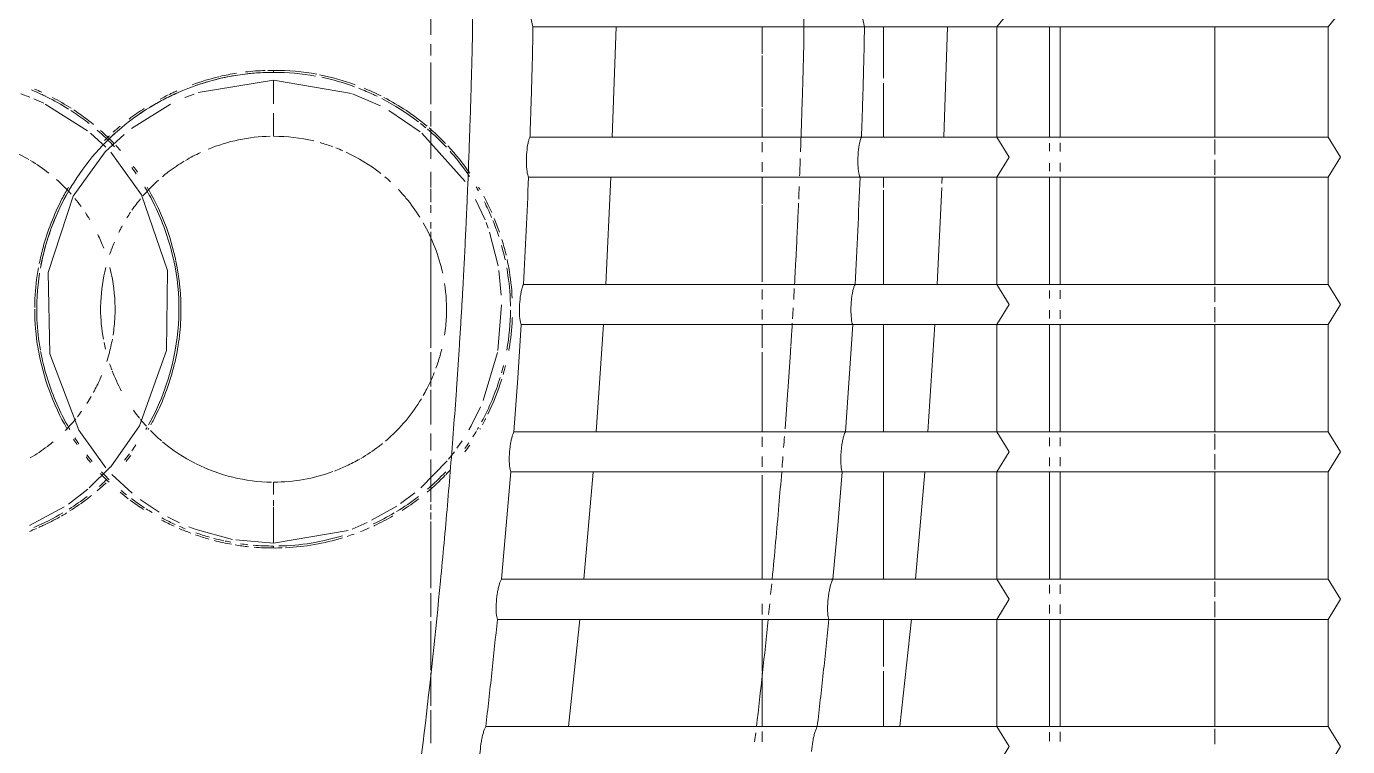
# Model space of a CAD drawing. Header units: millimetres. Extents: x -4000 to 187956, y -58990 to 162485.
# Drawn here: x 2787.6 to 3086.5, y 81110.4 to 81273.4 of the extents above; entities that cross this region are included whole.
import ezdxf

# ---------------------------------------------------------------- set-up
doc = ezdxf.new("R2010")
doc.units = ezdxf.units.MM
doc.layers.add('P-SANR-FIXT', color=6, linetype='Continuous', lineweight=9)

# ---------------------------------------------------------------- blocks, each defined once
blk = doc.blocks.new('WCPan-SquattingPan-Vitra-ArkitektSeries-5952 - CMPX502N-V885-FFS - TANG 1')
at = {"layer": 'P-SANR-FIXT', "color": 250}
for p, q in [((250.56, 77.95), (238.61, 63.05)), ((238.61, 63.05), (133.65, 63.05)), ((238.61, 38.12), (238.61, 63.05)), ((238.61, 38.12), (133, 38.12)), ((132.67, 29.03), (238.61, 29.03)), ((238.61, 4.77), (238.61, 29.03)), ((238.61, 4.77), (131.54, 4.77)), ((131.02, -4.33), (238.61, -4.33)), ((238.61, -28.59), (238.61, -4.33)), ((238.61, -28.59), (129.37, -28.59)), ((128.66, -37.68), (238.61, -37.68)), ((238.61, -61.94), (238.61, -37.68)), ((238.61, -61.94), (126.53, -61.94)), ((125.63, -71.04), (238.61, -71.04)), ((238.61, -95.3), (238.61, -71.04)), ((238.61, -95.3), (123, -95.3))]:
    blk.add_line(p, q, dxfattribs=at)
at = {"layer": 'P-SANR-FIXT', "color": 253}
for p, q in [((110.55, 61.26), (110.55, 69.19)), ((212.95, 63.05), (212.95, 51.43)), ((110.55, 56.6), (110.55, 59.16)), ((110.55, 45.58), (110.55, 55.03)), ((212.95, 50.35), (212.95, 38.12)), ((110.55, 40.49), (110.55, 43.98)), ((110.55, 36.58), (110.55, 40.1)), ((110.55, 33.19), (110.55, 36.58)), ((110.55, 26.74), (110.55, 30.27)), ((212.95, 29.03), (212.95, 26.74)), ((110.55, 23.42), (110.55, 26.43)), ((212.95, 26.1), (212.95, 4.77)), ((110.55, 20.98), (110.55, 22.72)), ((110.55, 17.41), (110.55, 18.85)), ((212.95, -4.33), (212.95, -28.59)), ((110.55, -20.54), (110.55, -19.11)), ((110.55, -22.2), (110.55, -20.56)), ((110.55, -26.91), (110.55, -22.25)), ((110.55, -32.83), (110.55, -29)), ((110.55, -38.41), (110.55, -34.88)), ((110.55, -44.44), (110.55, -38.51)), ((212.95, -37.68), (212.95, -61.94)), ((110.55, -46.26), (110.55, -45)), ((110.55, -48.42), (110.55, -46.85)), ((110.55, -63.98), (110.55, -48.9)), ((110.55, -70.49), (110.55, -65.09)), ((110.55, -82.55), (110.55, -71.47)), ((212.95, -71.04), (212.95, -81.73)), ((212.95, -82.76), (212.95, -95.3))]:
    blk.add_line(p, q, dxfattribs=at)
at = {"layer": 'P-SANR-FIXT', "color": 252}
for p, q in [((152.47, 63.09), (151.63, 38.12)), ((250.56, 38.12), (250.56, 63.05)), ((252.96, 38.12), (252.96, 63.05)), ((17.83, 47.93), (19.82, 47.18)), ((20.75, 46.8), (23.02, 45.76)), ((23.34, 45.6), (32.88, 39.53)), ((33.56, 38.99), (37.07, 35.82)), ((250.56, 34.92), (250.56, 36.75)), ((252.96, 34.87), (252.96, 36.8)), ((250.56, 30.42), (250.56, 32.24)), ((252.96, 30.36), (252.96, 32.29)), ((151.27, 29.02), (150.15, 4.79)), ((250.56, 4.77), (250.56, 29.03)), ((252.96, 4.77), (252.96, 29.03)), ((110.55, -9.6), (110.55, 16.7)), ((250.56, 1.55), (250.56, 3.41)), ((252.96, 1.5), (252.96, 3.47)), ((250.56, -2.96), (250.56, -1.09)), ((252.96, -3.01), (252.96, -1.04)), ((149.63, -4.32), (148.01, -28.61)), ((250.56, -28.59), (250.56, -4.33)), ((252.96, -28.59), (252.96, -4.33)), ((110.55, -18.32), (110.55, -10.59)), ((252.96, -31.87), (252.96, -29.86)), ((250.56, -31.83), (250.56, -29.91)), ((250.56, -36.33), (250.56, -34.41)), ((252.96, -36.39), (252.96, -34.36)), ((38.1, -36.53), (33.31, -41.29)), ((147.31, -37.71), (145.19, -61.94)), ((250.56, -61.94), (250.56, -37.68)), ((252.96, -61.94), (252.96, -37.68)), ((32.97, -41.59), (28.58, -44.94)), ((27.6, -45.58), (19.77, -49.76)), ((250.56, -65.21), (250.56, -63.23)), ((252.96, -65.26), (252.96, -63.18)), ((250.56, -69.72), (250.56, -67.73)), ((252.96, -69.77), (252.96, -67.68)), ((144.31, -71.03), (141.71, -95.3)), ((250.56, -95.3), (250.56, -71.04)), ((252.96, -95.3), (252.96, -71.04)), ((250.56, -98.6), (250.56, -96.54)), ((252.96, -98.65), (252.96, -96.49))]:
    blk.add_line(p, q, dxfattribs=at)
at = {"layer": 'P-SANR-FIXT', "color": 254}
for p, q in [((110.55, -90.59), (110.55, -83.11)), ((110.55, -99.03), (110.55, -91.6))]:
    blk.add_line(p, q, dxfattribs=at)
at = {"layer": 'P-SANR-FIXT', "color": 250, "flags": 128}
for points in [[(133.65, 63.05), (131.99, 70.57), (129.51, 77.95)], [(238.61, 29.03), (241.4, 33.57), (238.61, 38.12)], [(38.17, 34.67), (45.09, 25.06), (50.96, 7.94), (50.77, -10.15), (44.67, -27.2), (38.14, -36.48)], [(238.61, -4.33), (241.4, 0.22), (238.61, 4.77)], [(129.37, -28.59), (130.24, -16.46), (131.02, -4.33)], [(238.61, -37.68), (241.4, -33.13), (238.61, -28.59)], [(126.53, -61.94), (127.64, -49.82), (128.66, -37.68)], [(238.61, -71.04), (241.4, -66.49), (238.61, -61.94)], [(238.61, -104.39), (241.4, -99.84), (238.61, -95.3)]]:
    blk.add_lwpolyline(points, dxfattribs=at)
at = {"layer": 'P-SANR-FIXT', "color": 250}
for points, knots in [([(37.47, 123.56), (39.35, 123.35), (44.14, 122.78), (51.71, 121.64), (60.17, 120.01), (68.57, 117.97), (76.78, 115.45), (84.8, 112.37), (91.35, 109.16), (96.35, 106.18), (99.91, 103.74), (103.38, 100.99), (107.85, 96.84), (112.84, 90.74), (116.21, 84.15), (117.97, 79.09), (118.88, 75.48), (119.45, 72.3), (119.77, 69.47), (119.93, 66.83), (119.98, 64.71), (119.99, 63.03), (119.99, 62.01), (119.98, 61.16), (119.97, 60.06), (119.93, 58.25), (119.86, 55.26), (119.75, 51.42), (119.64, 47.54), (119.53, 44.03), (119.42, 40.71), (119.29, 36.98), (119.11, 31.92), (118.92, 26.93), (118.73, 22.47), (118.58, 19.03), (118.44, 16.16), (118.31, 13.45), (118.19, 10.96), (118.07, 8.66), (117.96, 6.69), (117.85, 4.57), (117.69, 1.79), (117.49, -1.72), (117.23, -5.98), (116.95, -10.31), (116.66, -14.74), (116.26, -20.61), (115.51, -30.84), (114.35, -45.2), (112.27, -68.07), (109.21, -96.69), (105.5, -125.36), (102.12, -148.02), (99.36, -165), (96.36, -181.94), (93.51, -196.84), (91.28, -207.81), (89.79, -214.88), (88.65, -220.17), (87.48, -225.47), (86.49, -229.85), (85.66, -233.44), (84.91, -236.67), (84.11, -240.05), (83.22, -243.76), (82.25, -247.78), (81.22, -251.94), (80.18, -256.07), (79.26, -259.65), (78.18, -263.8), (76.91, -268.61), (75.82, -272.63), (74.96, -275.78), (74.1, -278.92), (73.15, -282.36), (72.21, -285.67), (71.41, -288.37), (70.37, -291.52), (69.25, -294.43), (68.05, -296.98), (67.13, -298.69), (66.09, -300.32), (64.44, -302.55), (61.91, -305.27), (58.14, -308.26), (54.39, -310.43), (51.04, -311.95), (47.42, -313.32), (42.84, -314.6), (38.95, -315.26), (36.94, -315.51), (36.67, -315.54)], [0.064045, 0.064045, 0.064045, 0.064045, 0.0735294, 0.0882353, 0.1029412, 0.1176471, 0.1323529, 0.1470588, 0.1617647, 0.1691176, 0.1764706, 0.1838235, 0.1911765, 0.2058824, 0.2205882, 0.2279412, 0.2352941, 0.2426471, 0.25, 0.2573529, 0.2647059, 0.2683824, 0.2720588, 0.2738971, 0.2757353, 0.2794118, 0.2830882, 0.2867647, 0.2904412, 0.2922794, 0.2941176, 0.2977941, 0.3014706, 0.3088235, 0.3161765, 0.3235294, 0.3308824, 0.3382353, 0.3455882, 0.3492647, 0.3529412, 0.3566176, 0.3602941, 0.3676471, 0.375, 0.3823529, 0.3897059, 0.3970588, 0.4117647, 0.4411765, 0.4705882, 0.5294118, 0.5882353, 0.6176471, 0.6470588, 0.6764706, 0.7058824, 0.7242647, 0.7334559, 0.7426471, 0.7518382, 0.7610294, 0.765625, 0.7702206, 0.7794118, 0.7886029, 0.7977941, 0.8069853, 0.8115809, 0.8161765, 0.8207721, 0.8253676, 0.8299632, 0.832261, 0.8345588, 0.8391544, 0.84375, 0.8483456, 0.8529412, 0.8621324, 0.8667279, 0.8713235, 0.8759191, 0.8805147, 0.8897059, 0.8988971, 0.9080882, 0.9126838, 0.9172794, 0.9264706, 0.9356618, 0.9370962, 0.9370962, 0.9370962, 0.9370962]), ([(133, 38.12), (133.02, 38.49), (133.05, 39.59), (133.13, 41.91), (133.21, 44.37), (133.3, 47.23), (133.41, 50.94), (133.53, 55.18), (133.61, 58.72), (133.65, 60.9), (133.65, 62.09), (133.65, 62.73), (133.65, 63.05)], [0, 0, 0, 0, 0.125, 0.25, 0.3125, 0.375, 0.5, 0.625, 0.75, 0.875, 0.9375, 1, 1, 1, 1]), ([(133, 38.12), (132.92, 37.97), (132.77, 37.58), (132.49, 36.52), (132.24, 34.77), (132.15, 32.41), (132.3, 30.29), (132.53, 29.34), (132.67, 29.03)], [0, 0, 0, 0, 0.1, 0.2, 0.4, 0.6, 0.8, 1, 1, 1, 1]), ([(37.94, 8.6), (38.17, 7.72), (38.96, 4.06), (39.32, -1.11), (38.89, -5.34), (38.67, -6.73)], [0.4224142, 0.4224142, 0.4224142, 0.4224142, 0.4444444, 0.5138889, 0.5482288, 0.5482288, 0.5482288, 0.5482288]), ([(131.54, 4.77), (131.46, 4.61), (131.3, 4.22), (131.07, 3.43), (130.89, 2.48), (130.69, 1.04), (130.57, -0.93), (130.67, -3.06), (130.88, -4.01), (131.02, -4.33)], [0, 0, 0, 0, 0.1, 0.2, 0.3, 0.4, 0.6, 0.8, 1, 1, 1, 1]), ([(129.37, -28.59), (129.28, -28.74), (129.12, -29.13), (128.88, -29.92), (128.67, -30.87), (128.44, -32.31), (128.29, -34.28), (128.34, -36.41), (128.54, -37.37), (128.66, -37.68)], [0, 0, 0, 0, 0.1, 0.2, 0.3, 0.4, 0.6, 0.8, 1, 1, 1, 1]), ([(126.53, -61.94), (126.43, -62.1), (126.26, -62.48), (126, -63.27), (125.78, -64.22), (125.52, -65.66), (125.32, -67.62), (125.34, -69.76), (125.51, -70.72), (125.63, -71.04)], [0, 0, 0, 0, 0.1, 0.2, 0.3, 0.4, 0.6, 0.8, 1, 1, 1, 1]), ([(123, -95.3), (122.9, -95.45), (122.72, -95.84), (122.45, -96.62), (122.2, -97.57), (121.92, -99), (121.68, -100.97), (121.65, -103.11), (121.8, -104.07), (121.91, -104.39)], [0, 0, 0, 0, 0.1, 0.2, 0.3, 0.4, 0.6, 0.8, 1, 1, 1, 1])]:
    blk.add_open_spline(points, degree=3, knots=knots, dxfattribs=at)
at = {"layer": 'P-SANR-FIXT', "color": 253}
for points, knots in [([(23.44, 47.34), (23.17, 47.47), (22.11, 47.98), (21.02, 48.45), (20.2, 48.79)], [0.85581017, 0.85581017, 0.85581017, 0.85581017, 0.86111111, 0.87687246, 0.87687246, 0.87687246, 0.87687246]), ([(33.27, 41.18), (33.06, 41.35), (31.71, 42.39), (30.31, 43.38), (29.11, 44.15)], [0.78673632, 0.78673632, 0.78673632, 0.78673632, 0.79166667, 0.81715286, 0.81715286, 0.81715286, 0.81715286]), ([(33.82, -43), (33.51, -43.24), (31.94, -44.48), (30.29, -45.62), (28.92, -46.48)], [0.78476587, 0.78476587, 0.78476587, 0.78476587, 0.79166667, 0.82018668, 0.82018668, 0.82018668, 0.82018668]), ([(26.66, -47.83), (25.41, -48.54), (23.83, -49.36), (22.22, -50.09), (21.91, -50.23)], [0.83569016, 0.83569016, 0.83569016, 0.83569016, 0.86111111, 0.86704349, 0.86704349, 0.86704349, 0.86704349])]:
    blk.add_open_spline(points, degree=3, knots=knots, dxfattribs=at)
for points in [[(20.92, 48.99), (21.47, 48.76), (22.01, 48.52), (22.55, 48.27)], [(28.61, 44.47), (26.99, 45.49), (25.32, 46.42), (23.6, 47.26)], [(24.96, 47.09), (26.41, 46.34), (27.82, 45.52), (29.19, 44.65)], [(29.79, 44.26), (31.34, 43.24), (32.84, 42.13), (34.28, 40.95)], [(39, 35.91), (37.77, 37.23), (36.46, 38.48), (35.1, 39.66)], [(35.82, 39.63), (36.89, 38.69), (37.91, 37.7), (38.89, 36.68)], [(39.29, 36.26), (39.65, 35.87), (40.01, 35.48), (40.35, 35.09)], [(43.9, 29.84), (43.58, 30.31), (43.25, 30.77), (42.91, 31.23)], [(43.26, 31.5), (43.58, 31.07), (43.89, 30.64), (44.2, 30.2)], [(25.86, 28.54), (27.04, 27.5), (28.15, 26.38), (29.19, 25.2)], [(46.35, 25.95), (46.18, 26.25), (46.01, 26.55), (45.83, 26.84)], [(46.1, -28.06), (46.19, -27.91), (46.27, -27.76), (46.36, -27.62)], [(42.9, -32.89), (43.23, -32.46), (43.54, -32.02), (43.85, -31.57)], [(41.24, -35.02), (41.64, -34.54), (42.03, -34.05), (42.4, -33.55)], [(42.7, -33.94), (42.35, -34.39), (41.99, -34.84), (41.63, -35.28)], [(37.13, -40.11), (36.46, -40.74), (35.77, -41.36), (35.07, -41.97)], [(35.5, -40.98), (36.11, -40.44), (36.71, -39.88), (37.29, -39.32)], [(28.74, -46.06), (30.14, -45.18), (31.49, -44.23), (32.79, -43.23)], [(20.77, -50.23), (23.01, -49.28), (25.19, -48.19), (27.29, -46.95)], [(28.18, -46.94), (27.79, -47.18), (27.4, -47.41), (27.01, -47.64)], [(21.36, -50.47), (20.83, -50.7), (20.3, -50.92), (19.76, -51.13)]]:
    blk.add_open_spline(points, degree=3, dxfattribs=at)
at = {"layer": 'P-SANR-FIXT', "color": 252}
for points in [[(15.65, 35.04), (17, 34.44), (18.33, 33.78), (19.61, 33.04)], [(19.97, 32.83), (21.43, 31.96), (22.83, 31), (24.16, 29.96)], [(30.02, 24.23), (30.52, 23.63), (31, 23.01), (31.46, 22.38)], [(32.41, 21.04), (32.76, 20.5), (33.11, 19.96), (33.44, 19.41)], [(35.23, 16.1), (35.72, 15.08), (36.16, 14.04), (36.56, 12.98)], [(33.75, -20.56), (33.44, -21.1), (33.11, -21.63), (32.77, -22.16)], [(31.57, -23.93), (31.26, -24.35), (30.94, -24.77), (30.62, -25.19)], [(46.75, -27.85), (46.71, -27.91), (46.68, -27.97), (46.65, -28.03)]]:
    blk.add_open_spline(points, degree=3, dxfattribs=at)
at = {"layer": 'P-SANR-FIXT', "color": 250}
for points in [[(131.54, 4.77), (131.77, 8.86), (132.17, 16.89), (132.51, 24.93), (132.67, 29.03)], [(123, -95.3), (123.47, -91.26), (124.37, -83.17), (125.22, -75.08), (125.63, -71.04)]]:
    blk.add_open_spline(points, degree=3, dxfattribs=at)
at = {"layer": 'P-SANR-FIXT', "color": 252}
for points, knots in [([(46.69, -27.03), (49.62, -21.78), (53.02, -12.32), (53.99, 1.52), (52.12, 13.12), (48.98, 21.16), (46.74, 25.27), (46.35, 25.95)], [0.3373252, 0.3373252, 0.3373252, 0.3373252, 0.4444444, 0.5138889, 0.5833333, 0.6527778, 0.6666667, 0.6666667, 0.6666667, 0.6666667]), ([(46.38, 26.81), (46.5, 26.6), (49.8, 20.96), (53.46, 10.97), (54.45, -3.21), (52.56, -14.92), (49.52, -22.72), (47.45, -26.59), (47.23, -26.99)], [0.328942, 0.328942, 0.328942, 0.328942, 0.3333333, 0.4444444, 0.5138889, 0.5833333, 0.6527778, 0.6609006, 0.6609006, 0.6609006, 0.6609006]), ([(38.52, -7.62), (38.32, -8.74), (37.93, -10.44), (37.43, -12.11), (37.25, -12.69)], [0.55555556, 0.55555556, 0.55555556, 0.55555556, 0.58333333, 0.59811562, 0.59811562, 0.59811562, 0.59811562]), ([(36.08, -15.86), (35.65, -16.89), (35.05, -18.16), (34.39, -19.41), (34.25, -19.66)], [0.62553543, 0.62553543, 0.62553543, 0.62553543, 0.65277778, 0.65987605, 0.65987605, 0.65987605, 0.65987605]), ([(30.25, -25.65), (30.15, -25.76), (29.39, -26.69), (28.59, -27.58), (27.86, -28.32)], [0.718527, 0.718527, 0.718527, 0.718527, 0.72222222, 0.7477781, 0.7477781, 0.7477781, 0.7477781]), ([(25.15, -30.82), (24.72, -31.18), (23.06, -32.51), (21.3, -33.7), (19.96, -34.49)], [0.77777778, 0.77777778, 0.77777778, 0.77777778, 0.79166667, 0.82956379, 0.82956379, 0.82956379, 0.82956379])]:
    blk.add_open_spline(points, degree=3, knots=knots, dxfattribs=at)
blk = doc.blocks.new('CMF2_NHAXUONG_A_rvt-1-FFS - TANG 1')
at = {"layer": 'P-SANR-FIXT', "color": 250}
for p, q in [((3094.1, 81288.22), (3082.15, 81273.33)), ((3082.15, 81273.33), (2977.19, 81273.33)), ((3082.15, 81248.4), (3082.15, 81273.33)), ((3082.15, 81248.4), (2976.54, 81248.4)), ((2976.21, 81239.3), (3082.15, 81239.3)), ((3082.15, 81215.04), (3082.15, 81239.3)), ((3082.15, 81215.04), (2975.08, 81215.04)), ((2974.55, 81205.95), (3082.15, 81205.95)), ((3082.15, 81181.69), (3082.15, 81205.95)), ((3082.15, 81181.69), (2972.91, 81181.69)), ((2972.2, 81172.59), (3082.15, 81172.59)), ((3082.15, 81148.33), (3082.15, 81172.59)), ((3082.15, 81148.33), (2970.06, 81148.33)), ((2969.17, 81139.24), (3082.15, 81139.24)), ((3082.15, 81114.98), (3082.15, 81139.24)), ((3082.15, 81114.98), (2966.53, 81114.98))]:
    blk.add_line(p, q, dxfattribs=at)
at = {"layer": 'P-SANR-FIXT', "color": 253}
for p, q in [((2954.09, 81267.2), (2954.09, 81273.33)), ((2996, 81273.36), (2995.17, 81248.39)), ((2954.09, 81255.24), (2954.09, 81266.87)), ((2954.09, 81248.4), (2954.09, 81254.84)), ((2954.09, 81244.99), (2954.09, 81247.24)), ((2954.09, 81240.54), (2954.09, 81242.72)), ((2954.09, 81233.25), (2954.09, 81239.3)), ((2994.81, 81239.3), (2994.75, 81237.88)), ((2994.72, 81237.01), (2993.69, 81215.06)), ((2889.2, 81234.28), (2891.38, 81229.64)), ((2954.09, 81221.09), (2954.09, 81232.99)), ((2891.61, 81229.09), (2892.1, 81227.76)), ((2892.4, 81226.9), (2894.33, 81219.24)), ((2954.09, 81215.64), (2954.09, 81221.05)), ((2954.09, 81211.62), (2954.09, 81213.9)), ((2895.13, 81210.43), (2894.3, 81200.12)), ((2954.09, 81207.1), (2954.09, 81209.39)), ((2954.09, 81200.68), (2954.09, 81205.95)), ((2993.17, 81205.96), (2991.55, 81181.67)), ((2954.09, 81181.69), (2954.09, 81199.69)), ((2894.21, 81199.61), (2890.93, 81188.75)), ((2890.32, 81187.35), (2888.21, 81183.07)), ((2886.18, 81179.68), (2885.02, 81177.99)), ((2954.09, 81178.25), (2954.09, 81180.57)), ((2954.09, 81173.73), (2954.09, 81176.06)), ((2843.54, 81170.3), (2843.54, 81169.41)), ((2954.09, 81148.33), (2954.09, 81171.86)), ((2990.84, 81172.57), (2988.73, 81148.34)), ((2954.09, 81140.35), (2954.09, 81142.73)), ((2954.09, 81127.52), (2954.09, 81139.24)), ((2987.85, 81139.25), (2985.24, 81114.97))]:
    blk.add_line(p, q, dxfattribs=at)
at = {"layer": 'P-SANR-FIXT', "color": 252}
for p, q in [((3056.49, 81273.33), (3056.49, 81248.4)), ((2826.47, 81258.45), (2843.54, 81261.29)), ((2843.54, 81261.29), (2861.13, 81258.29)), ((2823.46, 81257.33), (2825.54, 81258.12)), ((2861.37, 81258.2), (2867.73, 81255.44)), ((2811.41, 81250.34), (2820.23, 81255.87)), ((2869.64, 81254.4), (2876.69, 81249.59)), ((2805.44, 81245.04), (2809.73, 81249.01)), ((2843.54, 81249.49), (2843.54, 81248.57)), ((2877.1, 81249.26), (2886.85, 81238.3)), ((3056.49, 81247.84), (3056.49, 81244.43)), ((3056.49, 81243.27), (3056.49, 81239.87)), ((3056.49, 81239.3), (3056.49, 81215.04)), ((3056.49, 81214.49), (3056.49, 81211.07)), ((3056.49, 81209.93), (3056.49, 81206.51)), ((3056.49, 81205.95), (3056.49, 81181.69)), ((3056.49, 81181.15), (3056.49, 81177.71)), ((2884.43, 81177.18), (2883.14, 81175.52)), ((3056.49, 81176.59), (3056.49, 81173.14)), ((2882.8, 81175.11), (2876.85, 81168.99)), ((2811.57, 81167.78), (2806.97, 81172)), ((3056.49, 81172.59), (3056.49, 81148.33)), ((2875.5, 81167.84), (2872.28, 81165.45)), ((2817.65, 81163.51), (2813.33, 81166.4)), ((2871.42, 81164.88), (2865.71, 81161.65)), ((2822.27, 81161.1), (2819.53, 81162.45)), ((2864.67, 81161.14), (2861.34, 81159.68)), ((2860.4, 81159.32), (2843.54, 81156.5)), ((2843.54, 81156.5), (2835.03, 81157.21)), ((3056.49, 81147.81), (3056.49, 81144.34)), ((3056.49, 81143.25), (3056.49, 81139.77)), ((3056.49, 81139.24), (3056.49, 81114.98)), ((3056.49, 81114.47), (3056.49, 81110.97))]:
    blk.add_line(p, q, dxfattribs=at)
at = {"layer": 'P-SANR-FIXT', "color": 90}
for p, q in [((2843.54, 81263.26), (2843.54, 81263.49)), ((2888.21, 81183.07), (2887.7, 81182.16)), ((2843.54, 81155.39), (2843.54, 81155.62))]:
    blk.add_line(p, q, dxfattribs=at)
at = {"layer": 'P-SANR-FIXT', "color": 254}
for p, q in [((2843.54, 81263.03), (2843.54, 81263.26)), ((2843.54, 81155.62), (2843.54, 81155.84)), ((2954.09, 81114.98), (2954.09, 81127.16)), ((2954.09, 81111.49), (2954.09, 81113.87))]:
    blk.add_line(p, q, dxfattribs=at)
at = {"layer": 'P-SANR-FIXT', "color": 250, "flags": 128}
for points in [[(2977.19, 81273.33), (2975.53, 81280.84), (2973.04, 81288.22)], [(3082.15, 81239.3), (3084.94, 81243.85), (3082.15, 81248.4)], [(2805.57, 81173.51), (2799.44, 81182.05), (2792.95, 81199.35), (2792.56, 81217.75), (2798.17, 81235.04), (2805.44, 81245.04)], [(3082.15, 81205.95), (3084.94, 81210.49), (3082.15, 81215.04)], [(2972.91, 81181.69), (2973.77, 81193.81), (2974.55, 81205.95)], [(3082.15, 81172.59), (3084.94, 81177.14), (3082.15, 81181.69)], [(2970.06, 81148.33), (2971.18, 81160.46), (2972.2, 81172.59)], [(3082.15, 81139.24), (3084.94, 81143.79), (3082.15, 81148.33)], [(3082.15, 81105.88), (3084.94, 81110.43), (3082.15, 81114.98)]]:
    blk.add_lwpolyline(points, dxfattribs=at)
at = {"layer": 'P-SANR-FIXT', "color": 253, "flags": 128}
blk.add_lwpolyline([(2894.49, 81218.23), (2894.5, 81218.22), (2895.06, 81212.63)], dxfattribs=at)
at = {"layer": 'P-SANR-FIXT', "color": 252, "flags": 128}
blk.add_lwpolyline([(2834.26, 81157.33), (2826.03, 81159.59), (2824.38, 81160.2)], dxfattribs=at)
at = {"layer": 'P-SANR-FIXT', "color": 250}
for points, knots in [([(2805.71, 80894.89), (2805.42, 80894.93), (2804.76, 80895.04), (2803.38, 80895.27), (2800.91, 80895.73), (2797.57, 80896.5), (2794.44, 80897.5), (2792.02, 80898.49), (2790.26, 80899.33), (2788.49, 80900.34), (2786.13, 80901.91), (2783.26, 80904.16), (2780.69, 80906.51), (2779.15, 80908.05), (2778.36, 80908.87), (2777.81, 80909.46), (2777.32, 80910.02), (2776.73, 80910.77), (2775.87, 80912.05), (2775.19, 80913.45), (2774.67, 80914.79), (2774.39, 80915.6), (2774.16, 80916.23), (2774, 80916.69), (2773.85, 80917.07), (2773.73, 80917.37), (2773.6, 80917.66), (2773.45, 80918.02), (2773.23, 80918.55), (2772.99, 80919.15), (2772.76, 80919.82), (2772.55, 80920.47), (2772.35, 80921.12), (2772.15, 80921.83), (2771.93, 80922.59), (2771.65, 80923.55), (2771.4, 80924.36), (2771.23, 80924.83), (2771.09, 80925.25), (2770.91, 80925.79), (2770.66, 80926.64), (2770.3, 80927.97), (2769.85, 80929.65), (2769.39, 80931.43), (2768.98, 80933.02), (2768.52, 80934.79), (2767.85, 80937.25), (2766.53, 80941.96), (2764.28, 80949.95), (2761.65, 80960.09), (2759.37, 80969.8), (2757.62, 80977.87), (2755.7, 80987.16), (2753.53, 80997.74), (2751.23, 81009.24), (2748.85, 81021.39), (2746.48, 81033.9), (2744.19, 81046.48), (2742.41, 81056.77), (2741.1, 81064.78), (2740.19, 81070.57), (2739.33, 81076.36), (2738.21, 81084.34), (2736.86, 81094.56), (2735.35, 81107.01), (2733.48, 81123.45), (2731.43, 81143.01), (2729.4, 81162.59), (2728.07, 81176.24), (2727.47, 81184.51), (2727.12, 81190.24), (2726.89, 81194.36), (2726.7, 81197.84), (2726.53, 81200.78), (2726.38, 81203.12), (2726.23, 81205.51), (2726.04, 81208.64), (2725.82, 81212.48), (2725.57, 81216.99), (2725.27, 81222.85), (2724.94, 81229.98), (2724.59, 81238.11), (2724.26, 81246.31), (2723.97, 81254.44), (2723.75, 81261.83), (2723.61, 81268.02), (2723.53, 81272.26), (2723.48, 81275.13), (2723.54, 81277.07), (2723.67, 81278.71), (2723.82, 81280.11), (2724, 81281.62), (2724.25, 81283.53), (2724.64, 81285.87), (2725.32, 81288.68), (2726.31, 81291.58), (2727.67, 81294.7), (2729.3, 81297.94), (2731.18, 81301.15), (2733.26, 81304.11), (2735.56, 81306.81), (2738.13, 81309.39), (2740.41, 81311.4), (2742.28, 81312.92), (2743.48, 81313.84), (2744.42, 81314.55), (2745.3, 81315.22), (2746.75, 81316.32), (2748.78, 81317.75), (2751.77, 81319.44), (2755.92, 81321.29), (2761.9, 81323.58), (2769.06, 81326.1), (2775.47, 81328.1), (2780.54, 81329.51), (2784.21, 81330.42), (2787.8, 81331.18), (2792.67, 81332.09), (2798.68, 81332.99), (2803.51, 81333.55), (2805.85, 81333.8)], [-0.9040855, -0.9040855, -0.9040855, -0.9040855, -0.9017857, -0.8988095, -0.8928571, -0.8809524, -0.8690476, -0.8630952, -0.8571429, -0.8511905, -0.8452381, -0.8333333, -0.8214286, -0.8154762, -0.8125, -0.8095238, -0.8065476, -0.8035714, -0.797619, -0.7857143, -0.7797619, -0.7738095, -0.7708333, -0.7678571, -0.764881, -0.7633929, -0.7619048, -0.7589286, -0.7559524, -0.75, -0.7440476, -0.7380952, -0.7321429, -0.7261905, -0.7202381, -0.7142857, -0.7083333, -0.702381, -0.6964286, -0.6904762, -0.6845238, -0.6785714, -0.672619, -0.6696429, -0.6666667, -0.6636905, -0.6607143, -0.6547619, -0.6428571, -0.6309524, -0.625, -0.6190476, -0.6130952, -0.6071429, -0.6011905, -0.5952381, -0.5892857, -0.5833333, -0.577381, -0.5744048, -0.5714286, -0.5684524, -0.5654762, -0.5595238, -0.5535714, -0.547619, -0.5357143, -0.5238095, -0.5119048, -0.5, -0.4940476, -0.4880952, -0.4821429, -0.4791667, -0.4761905, -0.4732143, -0.4702381, -0.4642857, -0.4583333, -0.452381, -0.4404762, -0.4285714, -0.4166667, -0.4047619, -0.3928571, -0.3809524, -0.3690476, -0.3571429, -0.3452381, -0.3392857, -0.3333333, -0.327381, -0.3214286, -0.3095238, -0.297619, -0.2857143, -0.2738095, -0.2619048, -0.25, -0.2380952, -0.2261905, -0.2142857, -0.202381, -0.1964286, -0.1904762, -0.1875, -0.1845238, -0.1785714, -0.1666667, -0.1547619, -0.1428571, -0.1309524, -0.1190476, -0.1071429, -0.1011905, -0.0952381, -0.0892857, -0.0833333, -0.0714286, -0.0601906, -0.0601906, -0.0601906, -0.0601906]), ([(2976.54, 81248.4), (2976.55, 81248.76), (2976.59, 81249.86), (2976.67, 81252.18), (2976.75, 81254.64), (2976.84, 81257.51), (2976.95, 81261.21), (2977.06, 81265.45), (2977.15, 81268.99), (2977.18, 81271.17), (2977.19, 81272.37), (2977.19, 81273), (2977.19, 81273.33)], [0, 0, 0, 0, 0.125, 0.25, 0.3125, 0.375, 0.5, 0.625, 0.75, 0.875, 0.9375, 1, 1, 1, 1]), ([(2804.4, 81209.43), (2804.4, 81210), (2804.47, 81213.18), (2804.95, 81216.34), (2805.59, 81218.87)], [0.5, 0.5, 0.5, 0.5, 0.51388889, 0.57764217, 0.57764217, 0.57764217, 0.57764217])]:
    blk.add_open_spline(points, degree=3, knots=knots, dxfattribs=at)
at = {"layer": 'P-SANR-FIXT', "color": 252}
for points, knots in [([(2963.45, 81277.12), (2963.49, 81276.25), (2963.52, 81274.98), (2963.53, 81273.31), (2963.52, 81272.28), (2963.52, 81271.44), (2963.5, 81270.34), (2963.47, 81268.53), (2963.4, 81265.53), (2963.29, 81261.7), (2963.17, 81257.81), (2963.06, 81254.3), (2962.96, 81250.99), (2962.85, 81247.88), (2962.78, 81245.81), (2962.75, 81245.08)], [0.25735294, 0.25735294, 0.25735294, 0.25735294, 0.26470588, 0.26838235, 0.27205882, 0.27389706, 0.27573529, 0.27941176, 0.28308824, 0.28676471, 0.29044118, 0.29227941, 0.29411765, 0.29779412, 0.29992715, 0.29992715, 0.29992715, 0.29992715]), ([(2976.54, 81248.4), (2976.46, 81248.24), (2976.31, 81247.85), (2976.03, 81246.8), (2975.83, 81245.4), (2975.76, 81244.25), (2975.75, 81243.87)], [0, 0, 0, 0, 0.1, 0.2, 0.4, 0.5, 0.5, 0.5, 0.5]), ([(2818.38, 81239.42), (2818.82, 81239.79), (2820.4, 81241.05), (2822.08, 81242.2), (2823.33, 81242.95)], [0.77777778, 0.77777778, 0.77777778, 0.77777778, 0.79166667, 0.82729189, 0.82729189, 0.82729189, 0.82729189]), ([(2790.52, 81219.79), (2790.77, 81221.01), (2791.96, 81226.04), (2794.23, 81231.85), (2796.63, 81236.2), (2797.16, 81237.09)], [0.5614195, 0.5614195, 0.5614195, 0.5614195, 0.5833333, 0.6527778, 0.6710176, 0.6710176, 0.6710176, 0.6710176]), ([(2962.29, 81233.42), (2962.29, 81233.25), (2962.22, 81231.75), (2962.11, 81229.31), (2961.98, 81226.44), (2961.85, 81223.72), (2961.72, 81221.24), (2961.6, 81218.94), (2961.5, 81217.04), (2961.43, 81215.72), (2961.4, 81215.11)], [0.31525323, 0.31525323, 0.31525323, 0.31525323, 0.31617647, 0.32352941, 0.33088235, 0.33823529, 0.34558824, 0.34926471, 0.35294118, 0.35616737, 0.35616737, 0.35616737, 0.35616737]), ([(2808.52, 81226.8), (2808.64, 81227.03), (2808.89, 81227.53), (2809.15, 81228.02), (2809.29, 81228.28)], [0.64643303, 0.64643303, 0.64643303, 0.64643303, 0.65277778, 0.6599739, 0.6599739, 0.6599739, 0.6599739]), ([(2789.49, 81209.84), (2789.5, 81210.49), (2789.57, 81213.5), (2789.92, 81216.49), (2790.34, 81218.81)], [0.50234719, 0.50234719, 0.50234719, 0.50234719, 0.51388889, 0.55555556, 0.55555556, 0.55555556, 0.55555556]), ([(2790.79, 81200.15), (2790.37, 81202.45), (2789.7, 81208.26), (2790.05, 81214.12), (2790.59, 81217.59)], [-0.5555556, -0.5555556, -0.5555556, -0.5555556, -0.5138889, -0.451343, -0.451343, -0.451343, -0.451343]), ([(2882.21, 81215.27), (2882.6, 81212.78), (2882.83, 81208.84), (2882.43, 81204.93), (2882.21, 81203.54)], [0.45232446, 0.45232446, 0.45232446, 0.45232446, 0.51388889, 0.54822879, 0.54822879, 0.54822879, 0.54822879]), ([(2961.34, 81214.15), (2961.32, 81213.69), (2961.27, 81212.86), (2961.22, 81212.03), (2961.2, 81211.66)], [0.357841893, 0.357841893, 0.357841893, 0.357841893, 0.360294118, 0.362226533, 0.362226533, 0.362226533, 0.362226533]), ([(2961.09, 81209.75), (2961.07, 81209.35), (2961.02, 81208.51), (2960.97, 81207.67), (2960.94, 81207.23)], [0.365558444, 0.365558444, 0.365558444, 0.365558444, 0.367647059, 0.369930721, 0.369930721, 0.369930721, 0.369930721]), ([(2960.88, 81206.24), (2960.84, 81205.59), (2960.74, 81203.87), (2960.63, 81202.12), (2960.56, 81201.03)], [0.371644483, 0.371644483, 0.371644483, 0.371644483, 0.375, 0.380542349, 0.380542349, 0.380542349, 0.380542349]), ([(2797.18, 81182.66), (2796.79, 81183.33), (2794.55, 81187.44), (2792.31, 81193.2), (2791.11, 81198.42), (2790.84, 81199.86)], [-0.6666667, -0.6666667, -0.6666667, -0.6666667, -0.6527778, -0.5833333, -0.5572924, -0.5572924, -0.5572924, -0.5572924]), ([(2960.54, 81200.82), (2960.52, 81200.53), (2960.41, 81198.79), (2960.2, 81195.54), (2959.79, 81189.67), (2959.48, 81185.28), (2959.26, 81182.37)], [0.38088974, 0.38088974, 0.38088974, 0.38088974, 0.38235294, 0.38970588, 0.39705882, 0.41176471, 0.41176471, 0.41176471, 0.41176471]), ([(2879.89, 81195.08), (2879.39, 81193.82), (2878.59, 81192.07), (2877.67, 81190.38), (2877.38, 81189.88)], [0.61972737, 0.61972737, 0.61972737, 0.61972737, 0.65277778, 0.66666667, 0.66666667, 0.66666667, 0.66666667]), ([(2876.97, 81189.17), (2875.93, 81187.45), (2873.5, 81184.01), (2870.53, 81181.02), (2868.85, 81179.59)], [0.6733865, 0.6733865, 0.6733865, 0.6733865, 0.7222222, 0.7760287, 0.7760287, 0.7760287, 0.7760287]), ([(2868.21, 81179.06), (2867.93, 81178.83), (2866.37, 81177.6), (2864.71, 81176.49), (2863.3, 81175.67)], [0.78289619, 0.78289619, 0.78289619, 0.78289619, 0.79166667, 0.83140858, 0.83140858, 0.83140858, 0.83140858]), ([(2863.02, 81175.51), (2862.06, 81174.96), (2860.18, 81173.98), (2858.23, 81173.16), (2857.3, 81172.81)], [0.83403915, 0.83403915, 0.83403915, 0.83403915, 0.86111111, 0.8855448, 0.8855448, 0.8855448, 0.8855448]), ([(2958.49, 81172.53), (2958.28, 81170.04), (2957.61, 81161.96), (2956.87, 81153.91), (2956.33, 81148.33)], [0.42846118, 0.42846118, 0.42846118, 0.42846118, 0.44117647, 0.46988079, 0.46988079, 0.46988079, 0.46988079])]:
    blk.add_open_spline(points, degree=3, knots=knots, dxfattribs=at)
for points in [[(2790.79, 81218.73), (2791.89, 81224.87), (2796.26, 81236.76), (2808.36, 81251.36), (2824.86, 81260.8), (2837.3, 81263.07), (2843.54, 81263.03)], [(2843.54, 81257.26), (2843.54, 81257.89), (2843.54, 81259.21), (2843.54, 81260.59), (2843.54, 81261.29)], [(2843.54, 81255.93), (2843.54, 81256.36), (2843.54, 81256.8), (2843.54, 81257.26)], [(2843.54, 81249.75), (2843.54, 81249.89), (2843.54, 81250.28), (2843.54, 81251.17), (2843.54, 81252.33), (2843.54, 81253.28), (2843.54, 81253.79)], [(2828.74, 81245.66), (2833.18, 81247.48), (2837.96, 81248.49), (2842.76, 81248.57)], [(2843.54, 81248.57), (2846.61, 81248.59), (2849.67, 81248.22), (2852.65, 81247.51)], [(2823.61, 81243.11), (2824.71, 81243.76), (2825.85, 81244.36), (2827.01, 81244.9)], [(2857.61, 81245.96), (2858.15, 81245.75), (2858.7, 81245.52), (2859.23, 81245.29)], [(2859.92, 81244.98), (2862.71, 81243.69), (2865.36, 81242.08), (2867.77, 81240.17)], [(2962.7, 81243.55), (2962.64, 81242.11), (2962.59, 81240.81), (2962.55, 81239.61)], [(2975.73, 81242.72), (2975.74, 81241.98), (2975.84, 81240.56), (2976.07, 81239.62), (2976.21, 81239.3)], [(2813.99, 81235.08), (2815.08, 81236.35), (2816.26, 81237.55), (2817.52, 81238.67)], [(2962.45, 81237.19), (2962.41, 81236.17), (2962.37, 81235.23), (2962.33, 81234.37)], [(2790.91, 81219.41), (2791.98, 81224.92), (2793.92, 81230.27), (2796.61, 81235.2)], [(2811.48, 81231.84), (2812.1, 81232.73), (2812.76, 81233.6), (2813.45, 81234.44)], [(2873.48, 81234.6), (2874.63, 81233.22), (2875.68, 81231.77), (2876.63, 81230.25)], [(2810.35, 81230.11), (2810.62, 81230.54), (2810.89, 81230.97), (2811.18, 81231.39)], [(2877.38, 81229), (2879.43, 81225.44), (2880.92, 81221.57), (2881.79, 81217.57)], [(2806.99, 81223.28), (2807.16, 81223.73), (2807.34, 81224.18), (2807.53, 81224.63)], [(2806.45, 81221.79), (2806.61, 81222.25), (2806.77, 81222.7), (2806.94, 81223.16)], [(2975.08, 81215.04), (2974.99, 81214.89), (2974.83, 81214.5), (2974.61, 81213.71), (2974.42, 81212.75), (2974.27, 81211.67), (2974.21, 81210.9), (2974.19, 81210.52)], [(2790.26, 81200.51), (2789.75, 81203.46), (2789.49, 81206.45), (2789.49, 81209.44)], [(2805.02, 81202.65), (2804.61, 81204.89), (2804.41, 81207.16), (2804.4, 81209.43)], [(2974.15, 81209.38), (2974.14, 81208.63), (2974.21, 81207.21), (2974.42, 81206.26), (2974.55, 81205.95)], [(2796.79, 81182.43), (2793.65, 81187.88), (2791.45, 81193.88), (2790.34, 81200.07)], [(2806.93, 81195.73), (2806.76, 81196.19), (2806.6, 81196.64), (2806.44, 81197.1)], [(2809.09, 81190.97), (2808.31, 81192.42), (2807.62, 81193.93), (2807.03, 81195.47)], [(2813.22, 81184.74), (2812.74, 81185.33), (2812.27, 81185.94), (2811.83, 81186.56)], [(2814.77, 81182.93), (2814.3, 81183.44), (2813.84, 81183.97), (2813.4, 81184.51)], [(2818.17, 81179.63), (2817.31, 81180.37), (2816.48, 81181.14), (2815.69, 81181.96)], [(2825.85, 81174.53), (2823.19, 81175.87), (2820.68, 81177.52), (2818.4, 81179.44)], [(2959.13, 81180.66), (2959.06, 81179.81), (2959, 81178.96), (2958.93, 81178.11)], [(2972.91, 81181.69), (2972.82, 81181.53), (2972.65, 81181.14), (2972.41, 81180.36), (2972.21, 81179.4), (2972.04, 81178.32), (2971.96, 81177.56), (2971.93, 81177.18)], [(2958.77, 81176.09), (2958.71, 81175.25), (2958.64, 81174.41), (2958.57, 81173.57)], [(2971.86, 81176.03), (2971.84, 81175.28), (2971.88, 81173.86), (2972.07, 81172.91), (2972.2, 81172.59)], [(2843.09, 81170.3), (2837.17, 81170.34), (2831.29, 81171.8), (2826, 81174.45)], [(2856.91, 81172.67), (2852.63, 81171.1), (2848.09, 81170.28), (2843.54, 81170.3)], [(2843.54, 81164.84), (2843.54, 81165.33), (2843.54, 81165.79), (2843.54, 81166.22)], [(2843.54, 81156.5), (2843.54, 81157.24), (2843.54, 81158.74), (2843.54, 81160.88), (2843.54, 81162.88), (2843.54, 81164.09), (2843.54, 81164.65)], [(2956.23, 81147.29), (2956.16, 81146.48), (2956.08, 81145.66), (2955.99, 81144.84)], [(2970.06, 81148.33), (2969.97, 81148.18), (2969.8, 81147.79), (2969.54, 81147), (2969.31, 81146.05), (2969.12, 81144.98), (2969.03, 81144.21), (2968.99, 81143.83)], [(2955.79, 81142.77), (2955.71, 81141.95), (2955.63, 81141.14), (2955.54, 81140.32)], [(2968.9, 81142.69), (2968.86, 81141.94), (2968.87, 81140.51), (2969.05, 81139.55), (2969.17, 81139.24)], [(2955.43, 81139.24), (2954.61, 81131.16), (2953.73, 81123.07), (2952.78, 81114.98)], [(2952.61, 81113.58), (2952.53, 81112.89), (2952.45, 81112.2), (2952.37, 81111.51)], [(2966.53, 81114.98), (2966.44, 81114.82), (2966.26, 81114.44), (2965.99, 81113.65), (2965.74, 81112.7), (2965.6, 81111.99), (2965.53, 81111.62)]]:
    blk.add_open_spline(points, degree=3, dxfattribs=at)
at = {"layer": 'P-SANR-FIXT', "color": 253}
for points in [[(2831.39, 81262.11), (2832.64, 81262.4), (2833.89, 81262.65), (2835.16, 81262.85)], [(2831.6, 81261.69), (2832.86, 81261.98), (2834.14, 81262.23), (2835.43, 81262.43)], [(2837.03, 81262.65), (2838.2, 81262.79), (2839.37, 81262.9), (2840.55, 81262.96)], [(2837.18, 81263.13), (2838.67, 81263.31), (2840.17, 81263.42), (2841.66, 81263.46)], [(2840.58, 81262.96), (2841.29, 81263), (2842, 81263.02), (2842.72, 81263.03)], [(2842.22, 81263.48), (2842.66, 81263.49), (2843.1, 81263.49), (2843.54, 81263.49)], [(2843.54, 81263.49), (2846.82, 81263.51), (2850.09, 81263.21), (2853.31, 81262.61)], [(2853, 81262.2), (2849.88, 81262.77), (2846.71, 81263.05), (2843.54, 81263.03)], [(2853.91, 81262.49), (2856.67, 81261.95), (2859.38, 81261.18), (2862.01, 81260.22)], [(2825.1, 81260.24), (2827.09, 81260.96), (2829.12, 81261.57), (2831.17, 81262.06)], [(2827.36, 81260.53), (2827.95, 81260.71), (2828.53, 81260.89), (2829.13, 81261.06)], [(2829.97, 81261.29), (2830.41, 81261.4), (2830.85, 81261.51), (2831.3, 81261.62)], [(2861.85, 81259.79), (2859.43, 81260.68), (2856.94, 81261.39), (2854.42, 81261.92)], [(2864, 81259.45), (2865.3, 81258.92), (2866.58, 81258.33), (2867.84, 81257.7)], [(2817.01, 81256), (2818.03, 81256.58), (2819.07, 81257.12), (2820.13, 81257.63)], [(2817.84, 81256.97), (2818.45, 81257.3), (2819.06, 81257.62), (2819.68, 81257.92)], [(2820.22, 81257.68), (2820.76, 81257.94), (2821.3, 81258.19), (2821.85, 81258.43)], [(2868.5, 81257.37), (2871.98, 81255.55), (2875.28, 81253.37), (2878.28, 81250.84)], [(2810.84, 81252.47), (2811.96, 81253.32), (2813.11, 81254.12), (2814.28, 81254.88)], [(2812.26, 81252.96), (2813.02, 81253.5), (2813.8, 81254.03), (2814.59, 81254.54)], [(2815.48, 81255.09), (2815.97, 81255.39), (2816.46, 81255.68), (2816.96, 81255.97)], [(2807.28, 81249.52), (2807.78, 81249.97), (2808.29, 81250.42), (2808.8, 81250.85)], [(2878.7, 81250.49), (2880, 81249.37), (2881.25, 81248.19), (2882.43, 81246.95)], [(2805.26, 81247.59), (2805.63, 81247.97), (2806.02, 81248.34), (2806.4, 81248.71)], [(2806.24, 81247.92), (2806.77, 81248.43), (2807.3, 81248.93), (2807.84, 81249.41)], [(2882.62, 81246.1), (2881.27, 81247.55), (2879.84, 81248.92), (2878.33, 81250.2)], [(2854.05, 81247.14), (2855.02, 81246.87), (2855.97, 81246.56), (2856.92, 81246.22)], [(2882.96, 81246.39), (2884.77, 81244.45), (2886.43, 81242.37), (2887.93, 81240.19)], [(2868.68, 81239.43), (2869.13, 81239.05), (2869.58, 81238.65), (2870.02, 81238.25)], [(2871.79, 81236.5), (2872.38, 81235.88), (2872.94, 81235.25), (2873.48, 81234.6)], [(2790.34, 81200.07), (2790.31, 81200.22), (2790.28, 81200.36), (2790.26, 81200.51)], [(2796.89, 81182.25), (2796.86, 81182.31), (2796.82, 81182.37), (2796.79, 81182.43)], [(2799.13, 81178.7), (2798.84, 81179.13), (2798.55, 81179.56), (2798.27, 81179.99)], [(2799.5, 81178.96), (2799.19, 81179.41), (2798.89, 81179.86), (2798.59, 81180.33)], [(2802.13, 81174.74), (2801.78, 81175.16), (2801.44, 81175.58), (2801.11, 81176.01)], [(2802.51, 81174.98), (2802.1, 81175.47), (2801.71, 81175.96), (2801.32, 81176.46)], [(2883.58, 81173.15), (2883.22, 81172.75), (2882.86, 81172.36), (2882.49, 81171.98)], [(2806.31, 81170.26), (2805.63, 81170.91), (2804.97, 81171.58), (2804.33, 81172.26)], [(2806.37, 81170.83), (2805.77, 81171.41), (2805.18, 81172), (2804.61, 81172.61)], [(2882.37, 81171.86), (2881.08, 81170.51), (2879.71, 81169.23), (2878.27, 81168.03)], [(2878.34, 81168.68), (2879.79, 81169.92), (2881.17, 81171.25), (2882.48, 81172.64)], [(2810.65, 81166.54), (2810.02, 81167.03), (2809.4, 81167.52), (2808.79, 81168.03)], [(2843.54, 81167.5), (2843.54, 81167.88), (2843.54, 81168.54), (2843.54, 81168.97), (2843.54, 81169.12)], [(2871.34, 81163.63), (2873.07, 81164.67), (2874.73, 81165.81), (2876.33, 81167.05)], [(2814.09, 81164.12), (2813.08, 81164.78), (2812.08, 81165.47), (2811.11, 81166.19)], [(2814.36, 81164.49), (2813.34, 81165.15), (2812.34, 81165.85), (2811.37, 81166.58)], [(2816.07, 81163.43), (2815.61, 81163.71), (2815.16, 81163.99), (2814.71, 81164.27)], [(2876.43, 81166.55), (2875.2, 81165.61), (2873.93, 81164.72), (2872.62, 81163.89)], [(2821.06, 81160.3), (2820.09, 81160.74), (2819.13, 81161.21), (2818.19, 81161.71)], [(2866.07, 81160.82), (2867.69, 81161.58), (2869.28, 81162.41), (2870.82, 81163.32)], [(2824.78, 81158.76), (2823.9, 81159.09), (2823.02, 81159.44), (2822.16, 81159.81)], [(2823.5, 81159.75), (2823.08, 81159.92), (2822.65, 81160.09), (2822.23, 81160.28)], [(2828.88, 81157.41), (2827.88, 81157.7), (2826.88, 81158.02), (2825.89, 81158.36)], [(2829.01, 81157.85), (2827.98, 81158.15), (2826.95, 81158.47), (2825.94, 81158.83)], [(2844.69, 81155.85), (2849.6, 81155.93), (2854.47, 81156.74), (2859.15, 81158.17)], [(2861.73, 81158.55), (2861.21, 81158.36), (2860.68, 81158.18), (2860.15, 81158.01)], [(2865.17, 81159.92), (2864.52, 81159.64), (2863.86, 81159.36), (2863.2, 81159.1)], [(2832.29, 81157.03), (2831.53, 81157.19), (2830.78, 81157.37), (2830.04, 81157.57)], [(2834.05, 81156.22), (2832.71, 81156.46), (2831.39, 81156.75), (2830.07, 81157.09)], [(2833.9, 81156.71), (2833.45, 81156.79), (2833, 81156.88), (2832.55, 81156.97)], [(2837.88, 81155.67), (2836.86, 81155.78), (2835.84, 81155.91), (2834.83, 81156.08)], [(2837.74, 81156.14), (2837.18, 81156.2), (2836.62, 81156.27), (2836.07, 81156.35)], [(2843.54, 81155.84), (2842, 81155.83), (2840.46, 81155.9), (2838.93, 81156.03)], [(2843.54, 81155.39), (2842.07, 81155.38), (2840.6, 81155.43), (2839.14, 81155.55)], [(2845.5, 81155.41), (2844.84, 81155.39), (2844.19, 81155.38), (2843.54, 81155.39)], [(2859.16, 81157.7), (2854.97, 81156.42), (2850.63, 81155.65), (2846.25, 81155.44)]]:
    blk.add_open_spline(points, degree=3, dxfattribs=at)
at = {"layer": 'P-SANR-FIXT', "color": 254}
for points in [[(2825.88, 81260.03), (2826.37, 81260.2), (2826.87, 81260.37), (2827.36, 81260.53)], [(2877.98, 81250.5), (2877.59, 81250.82), (2877.2, 81251.14), (2876.81, 81251.45)], [(2843.54, 81249.49), (2843.54, 81249.52), (2843.54, 81249.61), (2843.54, 81249.75)], [(2797.18, 81236.22), (2797.36, 81236.52), (2797.53, 81236.82), (2797.71, 81237.12)], [(2889.89, 81236.22), (2889.72, 81236.52), (2889.54, 81236.82), (2889.37, 81237.12)], [(2889.91, 81237.09), (2890.04, 81236.87), (2890.16, 81236.66), (2890.29, 81236.44)], [(2891.09, 81235), (2891.74, 81233.79), (2892.34, 81232.56), (2892.89, 81231.3)], [(2892.87, 81230.19), (2892.37, 81231.39), (2891.82, 81232.57), (2891.23, 81233.73)], [(2893.45, 81230), (2893.88, 81228.96), (2894.28, 81227.91), (2894.64, 81226.84)], [(2894.48, 81225.89), (2894.08, 81227.11), (2893.64, 81228.32), (2893.15, 81229.52)], [(2895.18, 81225.18), (2895.55, 81224.01), (2895.87, 81222.82), (2896.15, 81221.63)], [(2896.29, 81200.15), (2896.83, 81203.14), (2897.11, 81206.19), (2897.13, 81209.23)], [(2896.82, 81200.51), (2896.79, 81200.36), (2896.76, 81200.21), (2896.74, 81200.06)], [(2895.1, 81195.03), (2895.26, 81195.59), (2895.41, 81196.14), (2895.55, 81196.7)], [(2890.61, 81183.95), (2892.33, 81187.15), (2893.74, 81190.51), (2894.79, 81193.98)], [(2895.15, 81193.58), (2894.3, 81190.88), (2893.26, 81188.23), (2892.01, 81185.69)], [(2797.44, 81182.22), (2797.35, 81182.36), (2797.27, 81182.51), (2797.18, 81182.66)], [(2888.64, 81180.58), (2888.92, 81181.02), (2889.19, 81181.47), (2889.46, 81181.92)], [(2889.64, 81182.22), (2889.72, 81182.36), (2889.81, 81182.51), (2889.89, 81182.66)], [(2890.29, 81182.43), (2890.25, 81182.37), (2890.22, 81182.31), (2890.18, 81182.25)], [(2886.81, 81177.89), (2887.12, 81178.32), (2887.43, 81178.76), (2887.73, 81179.21)], [(2887.91, 81178.64), (2887.56, 81178.13), (2887.19, 81177.62), (2886.82, 81177.12)], [(2810.26, 81167.43), (2809.87, 81167.74), (2809.48, 81168.06), (2809.09, 81168.38)], [(2843.54, 81169.12), (2843.54, 81169.28), (2843.54, 81169.38), (2843.54, 81169.42)]]:
    blk.add_open_spline(points, degree=3, dxfattribs=at)
at = {"layer": 'P-SANR-FIXT', "color": 253}
for points, knots in [([(2866.98, 81257.62), (2866.71, 81257.75), (2865.34, 81258.4), (2863.95, 81258.99), (2862.82, 81259.43)], [0.85581017, 0.85581017, 0.85581017, 0.85581017, 0.86111111, 0.88277509, 0.88277509, 0.88277509, 0.88277509]), ([(2819.92, 81258.04), (2820.18, 81258.16), (2820.76, 81258.44), (2821.35, 81258.71), (2821.67, 81258.85)], [0.85595311, 0.85595311, 0.85595311, 0.85595311, 0.86111111, 0.8673238, 0.8673238, 0.8673238, 0.8673238]), ([(2876.3, 81251.85), (2876.25, 81251.88), (2873.66, 81253.88), (2870.87, 81255.63), (2868.01, 81257.1)], [0.79058319, 0.79058319, 0.79058319, 0.79058319, 0.79166667, 0.84897558, 0.84897558, 0.84897558, 0.84897558]), ([(2887.86, 81239.49), (2886.84, 81241.01), (2885.4, 81242.94), (2883.84, 81244.75), (2883.46, 81245.18)], [0.68949446, 0.68949446, 0.68949446, 0.68949446, 0.72222222, 0.73228194, 0.73228194, 0.73228194, 0.73228194]), ([(2881.58, 81200.42), (2881.49, 81200.05), (2881.12, 81198.59), (2880.66, 81197.14), (2880.26, 81196.07)], [0.57417491, 0.57417491, 0.57417491, 0.57417491, 0.58333333, 0.61111111, 0.61111111, 0.61111111, 0.61111111]), ([(2821.28, 81160.7), (2821.15, 81160.76), (2820.14, 81161.23), (2819.14, 81161.73), (2818.27, 81162.19)], [-0.86356969, -0.86356969, -0.86356969, -0.86356969, -0.86111111, -0.84368511, -0.84368511, -0.84368511, -0.84368511]), ([(2870.55, 81162.64), (2869.19, 81161.85), (2867.74, 81161.1), (2866.26, 81160.41), (2866.2, 81160.39)], [0.83333333, 0.83333333, 0.83333333, 0.83333333, 0.86111111, 0.86215324, 0.86215324, 0.86215324, 0.86215324])]:
    blk.add_open_spline(points, degree=3, knots=knots, dxfattribs=at)
at = {"layer": 'P-SANR-FIXT', "color": 250}
for points in [[(2975.75, 81243.87), (2975.73, 81243.48), (2975.73, 81243.1), (2975.73, 81242.72)], [(2975.08, 81215.04), (2975.3, 81219.13), (2975.71, 81227.16), (2976.05, 81235.21), (2976.21, 81239.3)], [(2974.19, 81210.52), (2974.17, 81210.14), (2974.15, 81209.75), (2974.15, 81209.38)], [(2805.49, 81200.42), (2805.37, 81200.9), (2805.27, 81201.38), (2805.17, 81201.87)], [(2971.93, 81177.18), (2971.9, 81176.79), (2971.88, 81176.41), (2971.86, 81176.03)], [(2968.99, 81143.83), (2968.95, 81143.45), (2968.92, 81143.06), (2968.9, 81142.69)], [(2966.53, 81114.98), (2967, 81119.01), (2967.91, 81127.1), (2968.76, 81135.19), (2969.17, 81139.24)], [(2965.53, 81111.62), (2965.41, 81110.88), (2965.31, 81110.09), (2965.26, 81109.34)]]:
    blk.add_open_spline(points, degree=3, dxfattribs=at)
at = {"layer": 'P-SANR-FIXT', "color": 254}
for points, knots in [([(2895.91, 81220.63), (2895.71, 81221.52), (2895.45, 81222.59), (2895.15, 81223.66), (2895.1, 81223.84)], [0.56705832, 0.56705832, 0.56705832, 0.56705832, 0.58333333, 0.5867196, 0.5867196, 0.5867196, 0.5867196]), ([(2896.37, 81220.66), (2896.5, 81220.04), (2897.07, 81217.16), (2897.41, 81214.24), (2897.52, 81211.93)], [0.43330905, 0.43330905, 0.43330905, 0.43330905, 0.44444444, 0.48526814, 0.48526814, 0.48526814, 0.48526814]), ([(2897.12, 81210.12), (2897.12, 81210.67), (2897.03, 81213.57), (2896.7, 81216.45), (2896.28, 81218.76)], [0.50404282, 0.50404282, 0.50404282, 0.50404282, 0.51388889, 0.55572725, 0.55572725, 0.55572725, 0.55572725]), ([(2897.55, 81207.55), (2897.55, 81207.39), (2897.45, 81205.05), (2897.19, 81202.71), (2896.82, 81200.55)], [0.51112085, 0.51112085, 0.51112085, 0.51112085, 0.51388889, 0.5526379, 0.5526379, 0.5526379, 0.5526379]), ([(2896.02, 81196.7), (2895.91, 81196.29), (2895.74, 81195.6), (2895.55, 81194.92), (2895.47, 81194.66)], [0.57583227, 0.57583227, 0.57583227, 0.57583227, 0.58333333, 0.58828392, 0.58828392, 0.58828392, 0.58828392]), ([(2891.5, 81184.67), (2891.47, 81184.61), (2891.23, 81184.14), (2890.99, 81183.68), (2890.77, 81183.28)], [0.651664174, 0.651664174, 0.651664174, 0.651664174, 0.652777778, 0.660900609, 0.660900609, 0.660900609, 0.660900609])]:
    blk.add_open_spline(points, degree=3, knots=knots, dxfattribs=at)
at = {"layer": 'P-SANR-FIXT', "color": 250, "lineweight": 9}
blk.add_blockref('WCPan-SquattingPan-Vitra-ArkitektSeries-5952 - CMPX502N-V885-FFS - TANG 1', (2768.54, 81210.27), dxfattribs=at)

msp = doc.modelspace()

# ---------------------------------------------------------------- block references
at = {"lineweight": 5}
msp.add_blockref('CMF2_NHAXUONG_A_rvt-1-FFS - TANG 1', (0, 0), dxfattribs=at)

doc.saveas('drawing.dxf')
